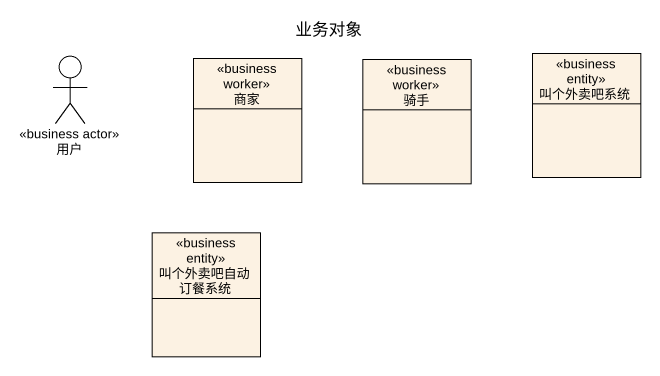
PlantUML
@startuml
title 业务对象
allowmixing
hide circle
hide empty members
actor 用户 <<business actor>>
class 商家 <<business worker>>
class 骑手 <<business worker>>
class 叫个外卖吧系统 <<business entity>>
class 叫个外卖吧自动订餐系统 <<business entity>>
@enduml
